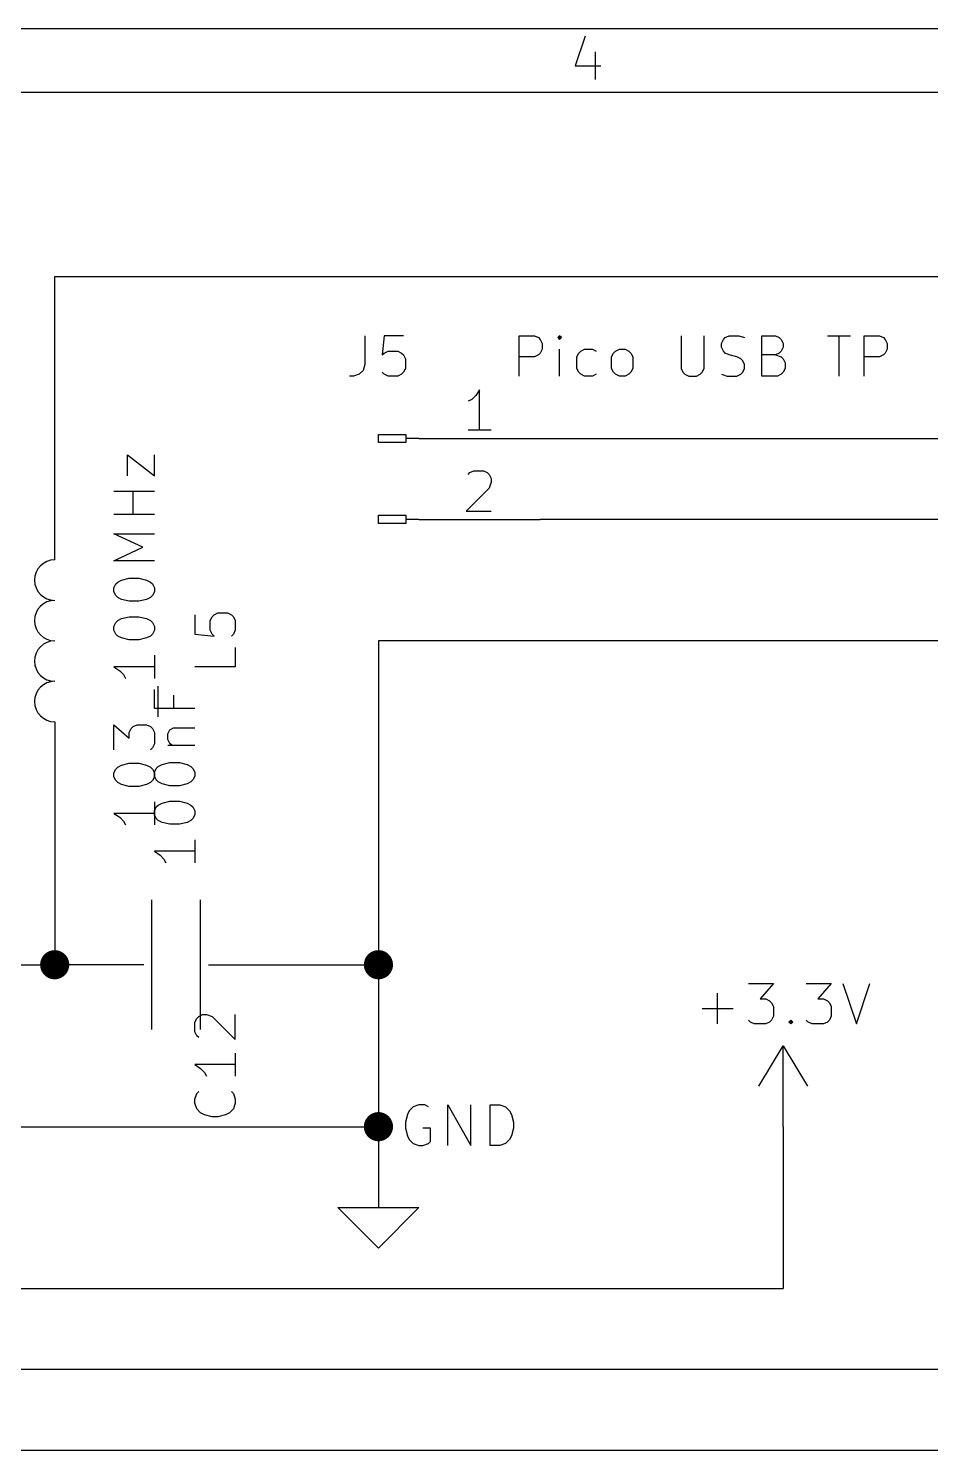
# Model space of a CAD drawing. Extents: x 0.4 to 11.3, y -7.9 to -0.4.
# Drawn here: x 6.618 to 7.732, y -2.15 to -0.394 of the extents above; entities that cross this region are included whole.
import ezdxf

# ---------------------------------------------------------------- set-up
doc = ezdxf.new("R2010")
doc.units = 0
doc.header["$MEASUREMENT"] = 0
for name, color, linetype in [('CYAN2', 4, 'CONTINUOUS'), ('GREEN3', 91, 'CONTINUOUS'), ('RED2', 1, 'CONTINUOUS'), ('RED3', 11, 'CONTINUOUS')]:
    doc.layers.add(name, color=color, linetype=linetype)

msp = doc.modelspace()

# ---------------------------------------------------------------- linework, layer by layer
at = {"layer": 'CYAN2', "linetype": 'CONTINUOUS'}
for p, q in [((7.03333, -0.77313), (7.03333, -0.808846)), ((7.05714, -0.77313), (7.05476, -0.796941)), ((7.08095, -0.77313), (7.05714, -0.77313)), ((7.22381, -0.82313), (7.22381, -0.77313)), ((7.22381, -0.77313), (7.24285, -0.77313)), ((7.24285, -0.77313), (7.24762, -0.775512)), ((7.24762, -0.775512), (7.25, -0.777894)), ((7.25, -0.777894), (7.25238, -0.782654)), ((7.25238, -0.789799), (7.25, -0.794559)), ((7.25238, -0.782654), (7.25238, -0.789799)), ((7.27381, -0.77313), (7.27143, -0.775512)), ((7.27143, -0.775512), (7.27381, -0.777894)), ((7.27619, -0.775512), (7.27381, -0.77313)), ((7.27381, -0.77313), (7.27381, -0.777894)), ((7.27381, -0.777894), (7.27619, -0.775512)), ((7.27381, -0.82313), (7.27381, -0.789799)), ((7.3, -0.792177), (7.30476, -0.789799)), ((7.30476, -0.789799), (7.31429, -0.789799)), ((7.31429, -0.789799), (7.31905, -0.792177)), ((7.34286, -0.792177), (7.34762, -0.789799)), ((7.34762, -0.789799), (7.35476, -0.789799)), ((7.35476, -0.789799), (7.35952, -0.792177)), ((7.42381, -0.77313), (7.42381, -0.813606)), ((7.45238, -0.813606), (7.45238, -0.77313)), ((7.47381, -0.782654), (7.47619, -0.777894)), ((7.47381, -0.787417), (7.47381, -0.782654)), ((7.47619, -0.792177), (7.47381, -0.787417)), ((7.47619, -0.777894), (7.47857, -0.775512)), ((7.47857, -0.775512), (7.48333, -0.77313)), ((7.48333, -0.77313), (7.49524, -0.77313)), ((7.49524, -0.77313), (7.50238, -0.775512)), ((7.52381, -0.82313), (7.52381, -0.77313)), ((7.52381, -0.77313), (7.54048, -0.77313)), ((7.54048, -0.77313), (7.54524, -0.775512)), ((7.54524, -0.775512), (7.54762, -0.777894)), ((7.54762, -0.777894), (7.55, -0.782654)), ((7.55, -0.787417), (7.54762, -0.792177)), ((7.55, -0.782654), (7.55, -0.787417)), ((7.60476, -0.77313), (7.63333, -0.77313)), ((7.61905, -0.82313), (7.61905, -0.77313)), ((7.65, -0.82313), (7.65, -0.77313)), ((7.65, -0.77313), (7.66904, -0.77313)), ((7.66904, -0.77313), (7.67381, -0.775512)), ((7.67381, -0.775512), (7.67619, -0.777894)), ((7.67619, -0.777894), (7.67857, -0.782654)), ((7.67857, -0.789799), (7.67619, -0.794559)), ((7.67857, -0.782654), (7.67857, -0.789799)), ((7.05476, -0.796941), (7.05714, -0.794559)), ((7.05714, -0.794559), (7.06191, -0.792177)), ((7.06191, -0.792177), (7.07381, -0.792177)), ((7.07381, -0.792177), (7.07857, -0.794559)), ((7.07857, -0.794559), (7.08095, -0.796941)), ((7.08095, -0.796941), (7.08333, -0.801701)), ((7.08333, -0.801701), (7.08333, -0.813606)), ((7.24285, -0.799323), (7.22381, -0.799323)), ((7.24762, -0.796941), (7.24285, -0.799323)), ((7.25, -0.794559), (7.24762, -0.796941)), ((7.29524, -0.799323), (7.29762, -0.794559)), ((7.29524, -0.813606), (7.29524, -0.799323)), ((7.29762, -0.794559), (7.3, -0.792177)), ((7.3381, -0.799323), (7.34048, -0.794559)), ((7.3381, -0.813606), (7.3381, -0.799323)), ((7.34048, -0.794559), (7.34286, -0.792177)), ((7.35952, -0.792177), (7.36191, -0.794559)), ((7.36191, -0.794559), (7.36429, -0.799323)), ((7.36429, -0.799323), (7.36429, -0.813606)), ((7.47857, -0.794559), (7.47619, -0.792177)), ((7.48333, -0.796941), (7.47857, -0.794559)), ((7.49286, -0.799323), (7.48333, -0.796941)), ((7.49762, -0.801701), (7.49286, -0.799323)), ((7.5, -0.804083), (7.49762, -0.801701)), ((7.50238, -0.808846), (7.5, -0.804083)), ((7.54048, -0.796941), (7.52381, -0.796941)), ((7.54524, -0.794559), (7.54048, -0.796941)), ((7.54048, -0.796941), (7.54762, -0.799323)), ((7.54762, -0.792177), (7.54524, -0.794559)), ((7.54762, -0.799323), (7.55, -0.801701)), ((7.55, -0.801701), (7.55238, -0.806465)), ((7.55238, -0.806465), (7.55238, -0.813606)), ((7.66904, -0.799323), (7.65, -0.799323)), ((7.67381, -0.796941), (7.66904, -0.799323)), ((7.67619, -0.794559), (7.67381, -0.796941)), ((7.01905, -0.82313), (7.01429, -0.82313)), ((7.02619, -0.820752), (7.01905, -0.82313)), ((7.03095, -0.815988), (7.02619, -0.820752)), ((7.03333, -0.808846), (7.03095, -0.815988)), ((7.05714, -0.820752), (7.05476, -0.81837)), ((7.06191, -0.82313), (7.05714, -0.820752)), ((7.07381, -0.82313), (7.06191, -0.82313)), ((7.07857, -0.820752), (7.07381, -0.82313)), ((7.08095, -0.81837), (7.07857, -0.820752)), ((7.08333, -0.813606), (7.08095, -0.81837)), ((7.29762, -0.81837), (7.29524, -0.813606)), ((7.3, -0.820752), (7.29762, -0.81837)), ((7.30476, -0.82313), (7.3, -0.820752)), ((7.31429, -0.82313), (7.30476, -0.82313)), ((7.31905, -0.820752), (7.31429, -0.82313)), ((7.34048, -0.81837), (7.3381, -0.813606)), ((7.34286, -0.820752), (7.34048, -0.81837)), ((7.34762, -0.82313), (7.34286, -0.820752)), ((7.35476, -0.82313), (7.34762, -0.82313)), ((7.35952, -0.820752), (7.35476, -0.82313)), ((7.36191, -0.81837), (7.35952, -0.820752)), ((7.36429, -0.813606), (7.36191, -0.81837)), ((7.42381, -0.813606), (7.42619, -0.81837)), ((7.42619, -0.81837), (7.42857, -0.820752)), ((7.42857, -0.820752), (7.43333, -0.82313)), ((7.43333, -0.82313), (7.44285, -0.82313)), ((7.44285, -0.82313), (7.44762, -0.820752)), ((7.44762, -0.820752), (7.45, -0.81837)), ((7.45, -0.81837), (7.45238, -0.813606)), ((7.47381, -0.820752), (7.48095, -0.82313)), ((7.48095, -0.82313), (7.49286, -0.82313)), ((7.49286, -0.82313), (7.49762, -0.820752)), ((7.49762, -0.820752), (7.5, -0.81837)), ((7.5, -0.81837), (7.50238, -0.813606)), ((7.50238, -0.813606), (7.50238, -0.808846)), ((7.54285, -0.82313), (7.52381, -0.82313)), ((7.54762, -0.820752), (7.54285, -0.82313)), ((7.55, -0.81837), (7.54762, -0.820752)), ((7.55238, -0.813606), (7.55, -0.81837)), ((6.7398, -0.946429), (6.7398, -0.92024)), ((6.7398, -0.92024), (6.77313, -0.946429)), ((6.7398, -0.946429), (6.7398, -0.92024)), ((6.7398, -0.92024), (6.77313, -0.946429)), ((6.77313, -0.946429), (6.77313, -0.92024)), ((6.77313, -0.946429), (6.77313, -0.92024)), ((6.77313, -0.96548), (6.72313, -0.96548)), ((6.77313, -0.96548), (6.72313, -0.96548)), ((6.74694, -0.994051), (6.74694, -0.96548)), ((6.74694, -0.994051), (6.74694, -0.96548)), ((6.77313, -0.994051), (6.72313, -0.994051)), ((6.77313, -0.994051), (6.72313, -0.994051)), ((6.75885, -1.03452), (6.72313, -1.01786)), ((6.72313, -1.01786), (6.77313, -1.01786)), ((6.75885, -1.03452), (6.72313, -1.01786)), ((6.72313, -1.01786), (6.77313, -1.01786)), ((6.72313, -1.05119), (6.75885, -1.03452)), ((6.72313, -1.05119), (6.75885, -1.03452)), ((6.77313, -1.05119), (6.72313, -1.05119)), ((6.77313, -1.05119), (6.72313, -1.05119)), ((6.72313, -1.08452), (6.72551, -1.07976)), ((6.72313, -1.08452), (6.72551, -1.07976)), ((6.72313, -1.08929), (6.72313, -1.08452)), ((6.72313, -1.08929), (6.72313, -1.08452)), ((6.72551, -1.07976), (6.72789, -1.07738)), ((6.72551, -1.07976), (6.72789, -1.07738)), ((6.72789, -1.07738), (6.73265, -1.075)), ((6.72789, -1.07738), (6.73265, -1.075)), ((6.73265, -1.075), (6.74218, -1.07262)), ((6.73265, -1.075), (6.74218, -1.07262)), ((6.74218, -1.07262), (6.75408, -1.07262)), ((6.74218, -1.07262), (6.75408, -1.07262)), ((6.75408, -1.07262), (6.76361, -1.075)), ((6.75408, -1.07262), (6.76361, -1.075)), ((6.76361, -1.075), (6.76837, -1.07738)), ((6.76361, -1.075), (6.76837, -1.07738)), ((6.76837, -1.07738), (6.77075, -1.07976)), ((6.76837, -1.07738), (6.77075, -1.07976)), ((6.77075, -1.07976), (6.77313, -1.08452)), ((6.77075, -1.07976), (6.77313, -1.08452)), ((6.77313, -1.08452), (6.77313, -1.08929)), ((6.77313, -1.08452), (6.77313, -1.08929)), ((6.72551, -1.09405), (6.72313, -1.08929)), ((6.72551, -1.09405), (6.72313, -1.08929)), ((6.72789, -1.09643), (6.72551, -1.09405)), ((6.72789, -1.09643), (6.72551, -1.09405)), ((6.73265, -1.09881), (6.72789, -1.09643)), ((6.73265, -1.09881), (6.72789, -1.09643)), ((6.74218, -1.10119), (6.73265, -1.09881)), ((6.74218, -1.10119), (6.73265, -1.09881)), ((6.75408, -1.10119), (6.74218, -1.10119)), ((6.75408, -1.10119), (6.74218, -1.10119)), ((6.76361, -1.09881), (6.75408, -1.10119)), ((6.76361, -1.09881), (6.75408, -1.10119)), ((6.76837, -1.09643), (6.76361, -1.09881)), ((6.76837, -1.09643), (6.76361, -1.09881)), ((6.77075, -1.09405), (6.76837, -1.09643)), ((6.77075, -1.09405), (6.76837, -1.09643)), ((6.77313, -1.08929), (6.77075, -1.09405)), ((6.77313, -1.08929), (6.77075, -1.09405)), ((6.72789, -1.125), (6.73265, -1.12262)), ((6.72789, -1.125), (6.73265, -1.12262)), ((6.73265, -1.12262), (6.74218, -1.12024)), ((6.73265, -1.12262), (6.74218, -1.12024)), ((6.74218, -1.12024), (6.75408, -1.12024)), ((6.74218, -1.12024), (6.75408, -1.12024)), ((6.75408, -1.12024), (6.76361, -1.12262)), ((6.75408, -1.12024), (6.76361, -1.12262)), ((6.76361, -1.12262), (6.76837, -1.125)), ((6.76361, -1.12262), (6.76837, -1.125)), ((6.82313, -1.11785), (6.82313, -1.14167)), ((6.82313, -1.11785), (6.82313, -1.14167)), ((6.84218, -1.125), (6.84456, -1.12024)), ((6.84218, -1.125), (6.84456, -1.12024)), ((6.84456, -1.12024), (6.84694, -1.11785)), ((6.84456, -1.12024), (6.84694, -1.11785)), ((6.84694, -1.11785), (6.8517, -1.11547)), ((6.84694, -1.11785), (6.8517, -1.11547)), ((6.8517, -1.11547), (6.86361, -1.11547)), ((6.8517, -1.11547), (6.86361, -1.11547)), ((6.86361, -1.11547), (6.86837, -1.11785)), ((6.86361, -1.11547), (6.86837, -1.11785)), ((6.86837, -1.11785), (6.87075, -1.12024)), ((6.86837, -1.11785), (6.87075, -1.12024)), ((6.87075, -1.12024), (6.87313, -1.125)), ((6.87075, -1.12024), (6.87313, -1.125)), ((6.72313, -1.13214), (6.72551, -1.12738)), ((6.72313, -1.13214), (6.72551, -1.12738)), ((6.72313, -1.13691), (6.72313, -1.13214)), ((6.72313, -1.13691), (6.72313, -1.13214)), ((6.72551, -1.14167), (6.72313, -1.13691)), ((6.72551, -1.14167), (6.72313, -1.13691)), ((6.72551, -1.12738), (6.72789, -1.125)), ((6.72551, -1.12738), (6.72789, -1.125)), ((6.76837, -1.125), (6.77075, -1.12738)), ((6.76837, -1.125), (6.77075, -1.12738)), ((6.77075, -1.12738), (6.77313, -1.13214)), ((6.77075, -1.12738), (6.77313, -1.13214)), ((6.77313, -1.13691), (6.77075, -1.14167)), ((6.77313, -1.13691), (6.77075, -1.14167)), ((6.77313, -1.13214), (6.77313, -1.13691)), ((6.77313, -1.13214), (6.77313, -1.13691)), ((6.84218, -1.1369), (6.84218, -1.125)), ((6.84218, -1.1369), (6.84218, -1.125)), ((6.84456, -1.14167), (6.84218, -1.1369)), ((6.84456, -1.14167), (6.84218, -1.1369)), ((6.87313, -1.1369), (6.87075, -1.14167)), ((6.87313, -1.1369), (6.87075, -1.14167)), ((6.87313, -1.125), (6.87313, -1.1369)), ((6.87313, -1.125), (6.87313, -1.1369)), ((6.72789, -1.14405), (6.72551, -1.14167)), ((6.72789, -1.14405), (6.72551, -1.14167)), ((6.73265, -1.14643), (6.72789, -1.14405)), ((6.73265, -1.14643), (6.72789, -1.14405)), ((6.74218, -1.14881), (6.73265, -1.14643)), ((6.74218, -1.14881), (6.73265, -1.14643)), ((6.75408, -1.14881), (6.74218, -1.14881)), ((6.75408, -1.14881), (6.74218, -1.14881)), ((6.76361, -1.14643), (6.75408, -1.14881)), ((6.76361, -1.14643), (6.75408, -1.14881)), ((6.76837, -1.14405), (6.76361, -1.14643)), ((6.76837, -1.14405), (6.76361, -1.14643)), ((6.77075, -1.14167), (6.76837, -1.14405)), ((6.77075, -1.14167), (6.76837, -1.14405)), ((6.82313, -1.14167), (6.84694, -1.14404)), ((6.82313, -1.14167), (6.84694, -1.14404)), ((6.84694, -1.14404), (6.84456, -1.14167)), ((6.84694, -1.14404), (6.84456, -1.14167)), ((6.87075, -1.14167), (6.86837, -1.14404)), ((6.87075, -1.14167), (6.86837, -1.14404)), ((6.87313, -1.15833), (6.87313, -1.18214)), ((6.87313, -1.15833), (6.87313, -1.18214)), ((6.77313, -1.16785), (6.77313, -1.19643)), ((6.77313, -1.16785), (6.77313, -1.19643)), ((6.77313, -1.18214), (6.72313, -1.18214)), ((6.72313, -1.18214), (6.73028, -1.1869)), ((6.77313, -1.18214), (6.72313, -1.18214)), ((6.72313, -1.18214), (6.73028, -1.1869)), ((6.73028, -1.1869), (6.73504, -1.19167)), ((6.73028, -1.1869), (6.73504, -1.19167)), ((6.73504, -1.19167), (6.73742, -1.19643)), ((6.73504, -1.19167), (6.73742, -1.19643)), ((6.87313, -1.18214), (6.82313, -1.18214)), ((6.87313, -1.18214), (6.82313, -1.18214)), ((6.77313, -1.23376), (6.77313, -1.20995)), ((6.77313, -1.23376), (6.77313, -1.20995)), ((6.77789, -1.24405), (6.77789, -1.20595)), ((6.77789, -1.24405), (6.77789, -1.20595)), ((6.79694, -1.21709), (6.79694, -1.23376)), ((6.79694, -1.21709), (6.79694, -1.23376)), ((6.82313, -1.23376), (6.77313, -1.23376)), ((6.82313, -1.23376), (6.77313, -1.23376)), ((6.72313, -1.28452), (6.72313, -1.25357)), ((6.72313, -1.25357), (6.74218, -1.27024)), ((6.72313, -1.28452), (6.72313, -1.25357)), ((6.72313, -1.25357), (6.74218, -1.27024)), ((6.74218, -1.26309), (6.74456, -1.25833)), ((6.74218, -1.26309), (6.74456, -1.25833)), ((6.74218, -1.27024), (6.74218, -1.26309)), ((6.74218, -1.27024), (6.74218, -1.26309)), ((6.74456, -1.25833), (6.74694, -1.25595)), ((6.74456, -1.25833), (6.74694, -1.25595)), ((6.74694, -1.25595), (6.7517, -1.25357)), ((6.74694, -1.25595), (6.7517, -1.25357)), ((6.7517, -1.25357), (6.76361, -1.25357)), ((6.7517, -1.25357), (6.76361, -1.25357)), ((6.76361, -1.25357), (6.76837, -1.25595)), ((6.76361, -1.25357), (6.76837, -1.25595)), ((6.76837, -1.25595), (6.77075, -1.25833)), ((6.76837, -1.25595), (6.77075, -1.25833)), ((6.77075, -1.25833), (6.77313, -1.26309)), ((6.77075, -1.25833), (6.77313, -1.26309)), ((6.77313, -1.26309), (6.77313, -1.27738)), ((6.77313, -1.26309), (6.77313, -1.27738)), ((6.7898, -1.26471), (6.79218, -1.25995)), ((6.7898, -1.26471), (6.79218, -1.25995)), ((6.79218, -1.25995), (6.79694, -1.25757)), ((6.79218, -1.25995), (6.79694, -1.25757)), ((6.79694, -1.25757), (6.82313, -1.25757)), ((6.79694, -1.25757), (6.82313, -1.25757)), ((6.77313, -1.27738), (6.77075, -1.28214)), ((6.77313, -1.27738), (6.77075, -1.28214)), ((6.7898, -1.27185), (6.7898, -1.26471)), ((6.7898, -1.27185), (6.7898, -1.26471)), ((6.79218, -1.27662), (6.7898, -1.27185)), ((6.79218, -1.27662), (6.7898, -1.27185)), ((6.7898, -1.279), (6.82313, -1.279)), ((6.7898, -1.279), (6.82313, -1.279)), ((6.79456, -1.279), (6.79218, -1.27662)), ((6.79456, -1.279), (6.79218, -1.27662)), ((6.77075, -1.28214), (6.76837, -1.28452)), ((6.77075, -1.28214), (6.76837, -1.28452)), ((6.72313, -1.31309), (6.72551, -1.30833)), ((6.72313, -1.31309), (6.72551, -1.30833)), ((6.72313, -1.31785), (6.72313, -1.31309)), ((6.72313, -1.31785), (6.72313, -1.31309)), ((6.72551, -1.30833), (6.72789, -1.30595)), ((6.72551, -1.30833), (6.72789, -1.30595)), ((6.72789, -1.30595), (6.73265, -1.30357)), ((6.72789, -1.30595), (6.73265, -1.30357)), ((6.73265, -1.30357), (6.74218, -1.30119)), ((6.73265, -1.30357), (6.74218, -1.30119)), ((6.74218, -1.30119), (6.75408, -1.30119)), ((6.74218, -1.30119), (6.75408, -1.30119)), ((6.75408, -1.30119), (6.76361, -1.30357)), ((6.75408, -1.30119), (6.76361, -1.30357)), ((6.76361, -1.30357), (6.76837, -1.30595)), ((6.76361, -1.30357), (6.76837, -1.30595)), ((6.76837, -1.30595), (6.77075, -1.30833)), ((6.76837, -1.30595), (6.77075, -1.30833)), ((6.77075, -1.30833), (6.77313, -1.31309)), ((6.77075, -1.30833), (6.77313, -1.31309)), ((6.77313, -1.31233), (6.77551, -1.30757)), ((6.77313, -1.31233), (6.77551, -1.30757)), ((6.77313, -1.31709), (6.77313, -1.31233)), ((6.77313, -1.31709), (6.77313, -1.31233)), ((6.77313, -1.31309), (6.77313, -1.31785)), ((6.77313, -1.31309), (6.77313, -1.31785)), ((6.77551, -1.32185), (6.77313, -1.31709)), ((6.77551, -1.32185), (6.77313, -1.31709)), ((6.77551, -1.30757), (6.77789, -1.30519)), ((6.77551, -1.30757), (6.77789, -1.30519)), ((6.77789, -1.30519), (6.78265, -1.30281)), ((6.77789, -1.30519), (6.78265, -1.30281)), ((6.78265, -1.30281), (6.79218, -1.30043)), ((6.78265, -1.30281), (6.79218, -1.30043)), ((6.79218, -1.30043), (6.80408, -1.30043)), ((6.79218, -1.30043), (6.80408, -1.30043)), ((6.80408, -1.30043), (6.81361, -1.30281)), ((6.80408, -1.30043), (6.81361, -1.30281)), ((6.81361, -1.30281), (6.81837, -1.30519)), ((6.81361, -1.30281), (6.81837, -1.30519)), ((6.81837, -1.30519), (6.82075, -1.30757)), ((6.81837, -1.30519), (6.82075, -1.30757)), ((6.82075, -1.30757), (6.82313, -1.31233)), ((6.82075, -1.30757), (6.82313, -1.31233)), ((6.82313, -1.31709), (6.82075, -1.32185)), ((6.82313, -1.31709), (6.82075, -1.32185)), ((6.82313, -1.31233), (6.82313, -1.31709)), ((6.82313, -1.31233), (6.82313, -1.31709)), ((6.72551, -1.32261), (6.72313, -1.31785)), ((6.72551, -1.32261), (6.72313, -1.31785)), ((6.72789, -1.325), (6.72551, -1.32261)), ((6.72789, -1.325), (6.72551, -1.32261)), ((6.73265, -1.32738), (6.72789, -1.325)), ((6.73265, -1.32738), (6.72789, -1.325)), ((6.74218, -1.32976), (6.73265, -1.32738)), ((6.74218, -1.32976), (6.73265, -1.32738)), ((6.75408, -1.32976), (6.74218, -1.32976)), ((6.75408, -1.32976), (6.74218, -1.32976)), ((6.76361, -1.32738), (6.75408, -1.32976)), ((6.76361, -1.32738), (6.75408, -1.32976)), ((6.76837, -1.325), (6.76361, -1.32738)), ((6.76837, -1.325), (6.76361, -1.32738)), ((6.77075, -1.32261), (6.76837, -1.325)), ((6.77075, -1.32261), (6.76837, -1.325)), ((6.77313, -1.31785), (6.77075, -1.32261)), ((6.77313, -1.31785), (6.77075, -1.32261)), ((6.77789, -1.32424), (6.77551, -1.32185)), ((6.77789, -1.32424), (6.77551, -1.32185)), ((6.78265, -1.32662), (6.77789, -1.32424)), ((6.78265, -1.32662), (6.77789, -1.32424)), ((6.79218, -1.329), (6.78265, -1.32662)), ((6.79218, -1.329), (6.78265, -1.32662)), ((6.80408, -1.329), (6.79218, -1.329)), ((6.80408, -1.329), (6.79218, -1.329)), ((6.81361, -1.32662), (6.80408, -1.329)), ((6.81361, -1.32662), (6.80408, -1.329)), ((6.81837, -1.32424), (6.81361, -1.32662)), ((6.81837, -1.32424), (6.81361, -1.32662)), ((6.82075, -1.32185), (6.81837, -1.32424)), ((6.82075, -1.32185), (6.81837, -1.32424)), ((6.77313, -1.3488), (6.77313, -1.37737)), ((6.77313, -1.3488), (6.77313, -1.37737)), ((6.77789, -1.35281), (6.78265, -1.35043)), ((6.77789, -1.35281), (6.78265, -1.35043)), ((6.78265, -1.35043), (6.79218, -1.34804)), ((6.78265, -1.35043), (6.79218, -1.34804)), ((6.79218, -1.34804), (6.80408, -1.34804)), ((6.79218, -1.34804), (6.80408, -1.34804)), ((6.80408, -1.34804), (6.81361, -1.35043)), ((6.80408, -1.34804), (6.81361, -1.35043)), ((6.81361, -1.35043), (6.81837, -1.35281)), ((6.81361, -1.35043), (6.81837, -1.35281)), ((6.77313, -1.36309), (6.72313, -1.36309)), ((6.72313, -1.36309), (6.73028, -1.36785)), ((6.77313, -1.36309), (6.72313, -1.36309)), ((6.72313, -1.36309), (6.73028, -1.36785)), ((6.73028, -1.36785), (6.73504, -1.37261)), ((6.73028, -1.36785), (6.73504, -1.37261)), ((6.77313, -1.35995), (6.77551, -1.35519)), ((6.77313, -1.35995), (6.77551, -1.35519)), ((6.77313, -1.36471), (6.77313, -1.35995)), ((6.77313, -1.36471), (6.77313, -1.35995)), ((6.77551, -1.36947), (6.77313, -1.36471)), ((6.77551, -1.36947), (6.77313, -1.36471)), ((6.77551, -1.35519), (6.77789, -1.35281)), ((6.77551, -1.35519), (6.77789, -1.35281)), ((6.77789, -1.37185), (6.77551, -1.36947)), ((6.77789, -1.37185), (6.77551, -1.36947)), ((6.81837, -1.35281), (6.82075, -1.35519)), ((6.81837, -1.35281), (6.82075, -1.35519)), ((6.82075, -1.36947), (6.81837, -1.37185)), ((6.82075, -1.36947), (6.81837, -1.37185)), ((6.82075, -1.35519), (6.82313, -1.35995)), ((6.82075, -1.35519), (6.82313, -1.35995)), ((6.82313, -1.36471), (6.82075, -1.36947)), ((6.82313, -1.36471), (6.82075, -1.36947)), ((6.82313, -1.35995), (6.82313, -1.36471)), ((6.82313, -1.35995), (6.82313, -1.36471)), ((6.73504, -1.37261), (6.73742, -1.37737)), ((6.73504, -1.37261), (6.73742, -1.37737)), ((6.78265, -1.37424), (6.77789, -1.37185)), ((6.78265, -1.37424), (6.77789, -1.37185)), ((6.79218, -1.37661), (6.78265, -1.37424)), ((6.79218, -1.37661), (6.78265, -1.37424)), ((6.80408, -1.37661), (6.79218, -1.37661)), ((6.80408, -1.37661), (6.79218, -1.37661)), ((6.81361, -1.37424), (6.80408, -1.37661)), ((6.81361, -1.37424), (6.80408, -1.37661)), ((6.81837, -1.37185), (6.81361, -1.37424)), ((6.81837, -1.37185), (6.81361, -1.37424)), ((6.82313, -1.39566), (6.82313, -1.42423)), ((6.82313, -1.39566), (6.82313, -1.42423)), ((6.82313, -1.40995), (6.77313, -1.40995)), ((6.77313, -1.40995), (6.78028, -1.41471)), ((6.82313, -1.40995), (6.77313, -1.40995)), ((6.77313, -1.40995), (6.78028, -1.41471)), ((6.78028, -1.41471), (6.78504, -1.41947)), ((6.78028, -1.41471), (6.78504, -1.41947)), ((6.78504, -1.41947), (6.78742, -1.42423)), ((6.78504, -1.41947), (6.78742, -1.42423)), ((7.50714, -1.57313), (7.53809, -1.57313)), ((7.53809, -1.57313), (7.52143, -1.59218)), ((7.57857, -1.57313), (7.60952, -1.57313)), ((7.60952, -1.57313), (7.59285, -1.59218)), ((7.62381, -1.57313), (7.64047, -1.62313)), ((7.64047, -1.62313), (7.65714, -1.57313)), ((7.46904, -1.62313), (7.46904, -1.58504)), ((7.52143, -1.59218), (7.52857, -1.59218)), ((7.52857, -1.59218), (7.53333, -1.59456)), ((7.53333, -1.59456), (7.53571, -1.59694)), ((7.53571, -1.59694), (7.53809, -1.6017)), ((7.59285, -1.59218), (7.6, -1.59218)), ((7.6, -1.59218), (7.60476, -1.59456)), ((7.60476, -1.59456), (7.60714, -1.59694)), ((7.60714, -1.59694), (7.60952, -1.6017)), ((6.82551, -1.61623), (6.82789, -1.61385)), ((6.82551, -1.61623), (6.82789, -1.61385)), ((6.82789, -1.61385), (6.83265, -1.61147)), ((6.82789, -1.61385), (6.83265, -1.61147)), ((6.83265, -1.61147), (6.83742, -1.61147)), ((6.83265, -1.61147), (6.83742, -1.61147)), ((6.83742, -1.61147), (6.84456, -1.61385)), ((6.83742, -1.61147), (6.84456, -1.61385)), ((6.84456, -1.61385), (6.87313, -1.64242)), ((6.84456, -1.61385), (6.87313, -1.64242)), ((6.87313, -1.64242), (6.87313, -1.61147)), ((6.87313, -1.64242), (6.87313, -1.61147)), ((7.45, -1.60408), (7.48809, -1.60408)), ((7.53809, -1.61361), (7.53571, -1.61837)), ((7.53809, -1.6017), (7.53809, -1.61361)), ((7.60952, -1.61361), (7.60714, -1.61837)), ((7.60952, -1.6017), (7.60952, -1.61361)), ((6.82313, -1.62099), (6.82551, -1.61623)), ((6.82313, -1.62099), (6.82551, -1.61623)), ((6.82313, -1.6329), (6.82313, -1.62099)), ((6.82313, -1.6329), (6.82313, -1.62099)), ((6.82551, -1.63766), (6.82313, -1.6329)), ((6.82551, -1.63766), (6.82313, -1.6329)), ((7.50952, -1.62075), (7.50714, -1.61837)), ((7.51428, -1.62313), (7.50952, -1.62075)), ((7.52857, -1.62313), (7.51428, -1.62313)), ((7.53333, -1.62075), (7.52857, -1.62313)), ((7.53571, -1.61837), (7.53333, -1.62075)), ((7.55714, -1.62075), (7.55952, -1.61837)), ((7.55952, -1.62313), (7.55714, -1.62075)), ((7.55952, -1.61837), (7.5619, -1.62075)), ((7.55952, -1.61837), (7.55952, -1.62313)), ((7.5619, -1.62075), (7.55952, -1.62313)), ((7.58095, -1.62075), (7.57857, -1.61837)), ((7.58571, -1.62313), (7.58095, -1.62075)), ((7.6, -1.62313), (7.58571, -1.62313)), ((7.60476, -1.62075), (7.6, -1.62313)), ((7.60714, -1.61837), (7.60476, -1.62075)), ((6.82789, -1.64004), (6.82551, -1.63766)), ((6.82789, -1.64004), (6.82551, -1.63766)), ((6.87313, -1.65909), (6.87313, -1.68766)), ((6.87313, -1.65909), (6.87313, -1.68766)), ((6.87313, -1.67337), (6.82313, -1.67337)), ((6.82313, -1.67337), (6.83028, -1.67813)), ((6.87313, -1.67337), (6.82313, -1.67337)), ((6.82313, -1.67337), (6.83028, -1.67813)), ((6.83028, -1.67813), (6.83504, -1.6829)), ((6.83028, -1.67813), (6.83504, -1.6829)), ((6.83504, -1.6829), (6.83742, -1.68766)), ((6.83504, -1.6829), (6.83742, -1.68766)), ((6.82313, -1.71623), (6.82551, -1.70909)), ((6.82313, -1.71623), (6.82551, -1.70909)), ((6.82313, -1.72099), (6.82313, -1.71623)), ((6.82313, -1.72099), (6.82313, -1.71623)), ((6.82551, -1.72813), (6.82313, -1.72099)), ((6.82551, -1.72813), (6.82313, -1.72099)), ((6.82551, -1.70909), (6.82789, -1.70671)), ((6.82551, -1.70909), (6.82789, -1.70671)), ((6.86837, -1.70671), (6.87075, -1.70909)), ((6.86837, -1.70671), (6.87075, -1.70909)), ((6.87075, -1.70909), (6.87313, -1.71623)), ((6.87075, -1.70909), (6.87313, -1.71623)), ((6.87313, -1.72099), (6.87075, -1.72813)), ((6.87313, -1.72099), (6.87075, -1.72813)), ((6.87313, -1.71623), (6.87313, -1.72099)), ((6.87313, -1.71623), (6.87313, -1.72099)), ((6.83028, -1.7329), (6.82551, -1.72813)), ((6.83028, -1.7329), (6.82551, -1.72813)), ((6.83504, -1.73528), (6.83028, -1.7329)), ((6.83504, -1.73528), (6.83028, -1.7329)), ((6.84456, -1.73766), (6.83504, -1.73528)), ((6.84456, -1.73766), (6.83504, -1.73528)), ((6.8517, -1.73766), (6.84456, -1.73766)), ((6.8517, -1.73766), (6.84456, -1.73766)), ((6.86122, -1.73528), (6.8517, -1.73766)), ((6.86122, -1.73528), (6.8517, -1.73766)), ((6.86599, -1.7329), (6.86122, -1.73528)), ((6.86599, -1.7329), (6.86122, -1.73528)), ((6.87075, -1.72813), (6.86599, -1.7329)), ((6.87075, -1.72813), (6.86599, -1.7329)), ((7.08571, -1.73504), (7.08333, -1.74456)), ((7.08809, -1.73028), (7.08571, -1.73504)), ((7.09286, -1.72551), (7.08809, -1.73028)), ((7.1, -1.72313), (7.09286, -1.72551)), ((7.10714, -1.72313), (7.1, -1.72313)), ((7.11191, -1.72551), (7.10714, -1.72313)), ((7.13571, -1.77313), (7.13571, -1.72313)), ((7.13571, -1.72313), (7.16428, -1.77313)), ((7.16428, -1.77313), (7.16428, -1.72313)), ((7.18809, -1.77313), (7.18809, -1.72313)), ((7.18809, -1.72313), (7.2, -1.72313)), ((7.2, -1.72313), (7.20714, -1.72551)), ((7.20714, -1.72551), (7.21191, -1.73028)), ((7.21191, -1.73028), (7.21429, -1.73504)), ((7.21429, -1.73504), (7.21667, -1.74456)), ((7.08333, -1.74456), (7.08333, -1.7517)), ((7.08333, -1.7517), (7.08571, -1.76122)), ((7.11428, -1.7517), (7.10476, -1.7517)), ((7.11428, -1.76837), (7.11428, -1.7517)), ((7.21667, -1.7517), (7.21429, -1.76122)), ((7.21667, -1.74456), (7.21667, -1.7517)), ((7.08571, -1.76122), (7.08809, -1.76599)), ((7.08809, -1.76599), (7.09286, -1.77075)), ((7.09286, -1.77075), (7.1, -1.77313)), ((7.1, -1.77313), (7.10476, -1.77313)), ((7.10476, -1.77313), (7.11191, -1.77075)), ((7.11191, -1.77075), (7.11428, -1.76837)), ((7.2, -1.77313), (7.18809, -1.77313)), ((7.20714, -1.77075), (7.2, -1.77313)), ((7.21191, -1.76599), (7.20714, -1.77075)), ((7.21429, -1.76122), (7.21191, -1.76599))]:
    msp.add_line(p, q, dxfattribs=at)
at = {"layer": 'GREEN3', "linetype": 'CONTINUOUS'}
for p, q in [((6.65, -0.7), (8.65, -0.7)), ((6.65, -1), (6.65, -0.7)), ((7.25, -0.9), (8.65, -0.9)), ((8.65, -1), (7.25, -1)), ((8.65, -1.15), (7.05, -1.15)), ((7.05, -1.15), (7.05, -1.55)), ((6.65, -1.3), (6.65, -1.55)), ((6.3, -1.55), (6.65, -1.55)), ((6.95, -1.55), (7.05, -1.55)), ((7.05, -1.55), (7.05, -1.75)), ((6.3, -1.75), (7.05, -1.75)), ((7.05, -1.75), (7.05, -1.8)), ((7.55, -1.75), (7.55, -1.95)), ((6.3, -1.95), (7.55, -1.95)), ((8.7, -2.05), (6.3, -2.05)), ((8.9, -2.15), (6.3, -2.15))]:
    msp.add_line(p, q, dxfattribs=at)
at = {"layer": 'GREEN3', "const_width": 0.018}
for points in [[(6.641, -1.55, 1), (6.659, -1.55, 1)], [(7.041, -1.55, 1), (7.059, -1.55, 1)], [(7.041, -1.75, 1), (7.059, -1.75, 1)]]:
    msp.add_lwpolyline(points, format="xyb", close=True, dxfattribs=at)
at = {"layer": 'RED2', "linetype": 'CONTINUOUS'}
for p, q in [((0.393701, -0.393701), (11.2993, -0.393701)), ((7.3054, -0.403134), (7.29321, -0.439689)), ((7.31758, -0.42263), (7.31758, -0.456752)), ((7.29321, -0.439689), (7.32489, -0.439689)), ((0.472441, -0.472441), (11.2206, -0.472441)), ((7.05, -0.905), (7.05, -0.895)), ((7.05, -0.895), (7.084, -0.895)), ((7.084, -0.895), (7.084, -0.905)), ((7.084, -0.905), (7.05, -0.905)), ((7.1, -0.9), (7.084, -0.9)), ((7.1, -0.9), (7.25, -0.9)), ((6.65, -1.05), (6.65, -1)), ((6.65, -1.05), (6.65, -1)), ((7.05, -1.005), (7.05, -0.995)), ((7.05, -0.995), (7.084, -0.995)), ((7.084, -0.995), (7.084, -1.005)), ((7.1, -1), (7.084, -1)), ((7.1, -1), (7.25, -1)), ((7.084, -1.005), (7.05, -1.005)), ((6.65, -1.25), (6.65, -1.3)), ((6.65, -1.25), (6.65, -1.3)), ((6.77, -1.63), (6.77, -1.47)), ((6.83, -1.63), (6.83, -1.47)), ((6.76, -1.55), (6.65, -1.55)), ((6.76, -1.55), (6.65, -1.55)), ((6.84, -1.55), (6.95, -1.55)), ((6.84, -1.55), (6.95, -1.55)), ((7.52, -1.7), (7.55, -1.65)), ((7.55, -1.75), (7.55, -1.65)), ((7.55, -1.65), (7.58, -1.7)), ((7.05, -1.8), (7.05, -1.85)), ((7.05, -1.9), (7, -1.85)), ((7, -1.85), (7.05, -1.85)), ((7.05, -1.85), (7.1, -1.85)), ((7.1, -1.85), (7.05, -1.9))]:
    msp.add_line(p, q, dxfattribs=at)
at = {"layer": 'RED2'}
for centre in [(6.65011, -1.075), (6.65011, -1.125), (6.65011, -1.175), (6.65011, -1.225)]:
    msp.add_arc(centre, 0.025, -269.756, -90.2436, dxfattribs=at)
at = {"layer": 'RED3', "linetype": 'CONTINUOUS'}
for p, q in [((7.175, -0.839878), (7.17024, -0.847024)), ((7.175, -0.889878), (7.175, -0.839878)), ((7.16548, -0.851783), (7.16072, -0.854165)), ((7.17024, -0.847024), (7.16548, -0.851783)), ((7.18929, -0.889878), (7.16072, -0.889878)), ((7.16072, -0.944642), (7.16309, -0.94226)), ((7.16309, -0.94226), (7.16786, -0.939878)), ((7.16786, -0.939878), (7.17976, -0.939878)), ((7.17976, -0.939878), (7.18452, -0.94226)), ((7.18452, -0.94226), (7.18691, -0.944642)), ((7.18691, -0.944642), (7.18929, -0.949402)), ((7.18691, -0.961307), (7.15833, -0.989878)), ((7.18929, -0.954165), (7.18691, -0.961307)), ((7.18929, -0.949402), (7.18929, -0.954165)), ((7.15833, -0.989878), (7.18929, -0.989878))]:
    msp.add_line(p, q, dxfattribs=at)

doc.saveas('drawing.dxf')
